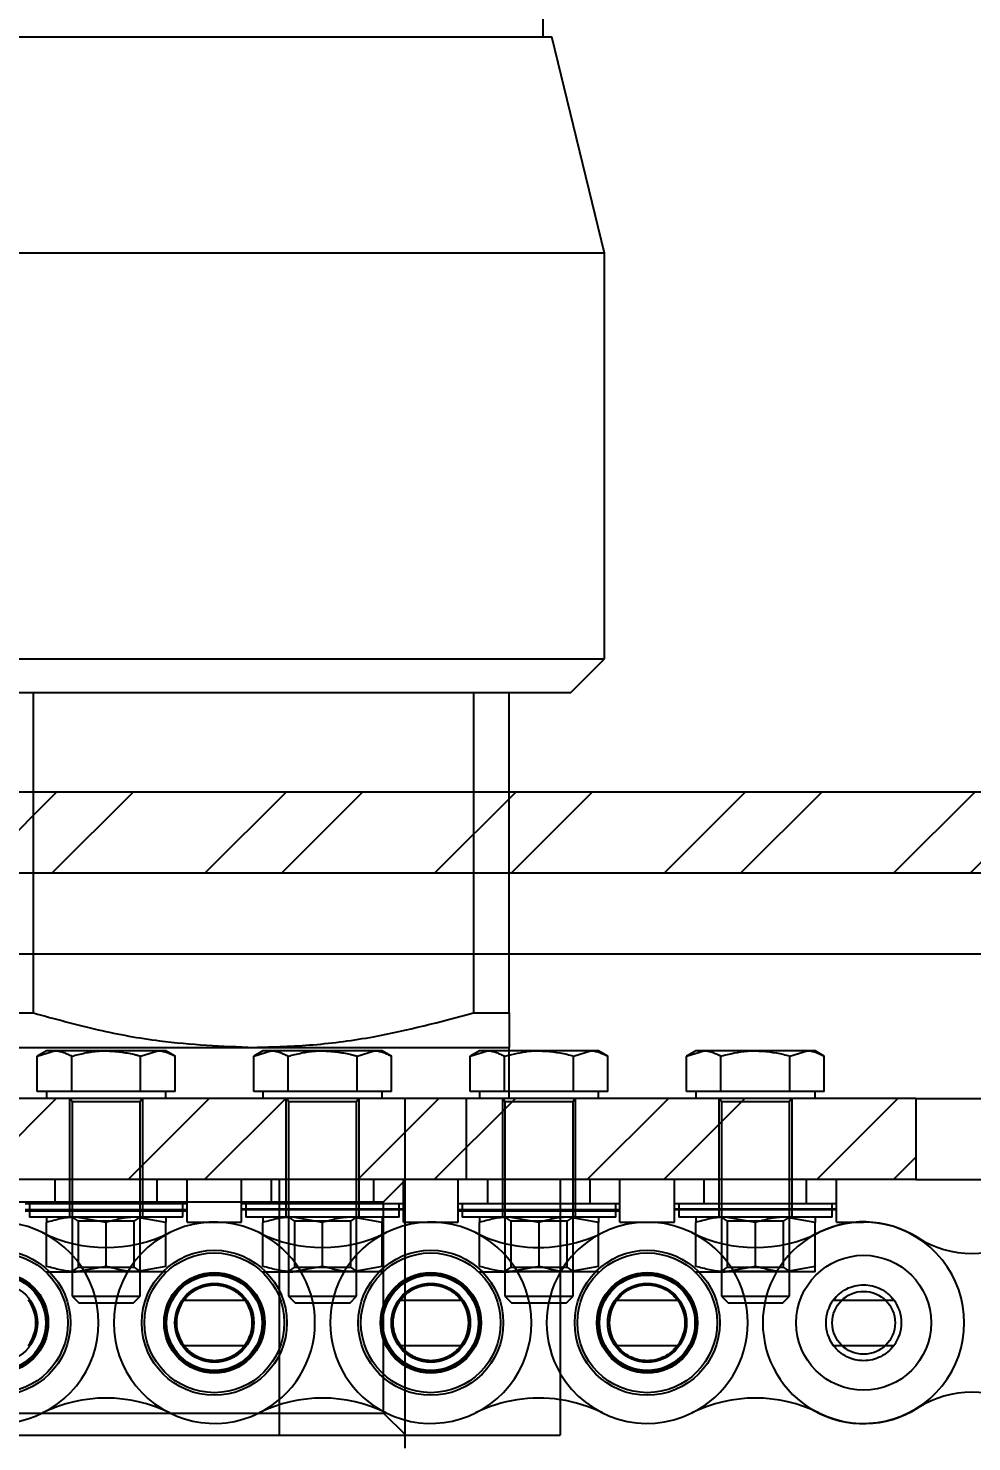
# Model space of a CAD drawing. Header units: metres. Extents: x 0 to 21025, y 0 to 14850.
# Drawn here: x 6235.7 to 6291, y 6396.7 to 6479.7 of the extents above; entities that cross this region are included whole.
import ezdxf

# ---------------------------------------------------------------- set-up
doc = ezdxf.new("R2010")
doc.units = ezdxf.units.M
doc.header["$LTSCALE"] = 25
doc.linetypes.add('HIDDEN2', pattern=[4.7625, 3.175, -1.5875])
for name, color, linetype in [('18_COTAS', 7, 'Continuous'), ('SHA', 7, 'Continuous'), ('SL4', 4, 'Continuous'), ('ST1', 7, 'HIDDEN2')]:
    doc.layers.add(name, color=color, linetype=linetype)
doc.styles.add('ROMANS', font='ROMANS.SHX')
doc.dimstyles.new('25___1-25', dxfattribs={"dimscale": 25, "dimtxt": 2.5, "dimasz": 2, "dimexe": 1.5, "dimexo": 1, "dimgap": 0.5, "dimtad": 1, "dimzin": 12, "dimtxsty": 'ROMANS', "dimcen": 0, "dimclrd": 256, "dimclre": 256, "dimclrt": 3, "dimazin": 3, "dimtfac": 1, "dimtmove": 0, "dimatfit": 0, "dimfxl": 1, "dimlwd": -1, "dimlwe": -1, "dimarcsym": 0})
pattern_1 = [(45, (-2913.5705, 2928.034), (-6.735192, 6.735192), []), (45, (-2909.08, 2928.034), (-6.735192, 6.735192), [])]

# ---------------------------------------------------------------- blocks, each defined once
blk = doc.blocks.new('*D13')
at = {"layer": '18_COTAS', "transparency": 16777216}
for p, q in [((2083.564, 6357.865), (2083.564, 7037.945)), ((6382.514, 6357.865), (6382.514, 7037.945)), ((2133.564, 7000.445), (6332.514, 7000.445))]:
    blk.add_line(p, q, dxfattribs=at)
for points in [[(2133.564, 7008.778), (2133.564, 6992.112), (2083.564, 7000.445)], [(6332.514, 7008.778), (6332.514, 6992.112), (6382.514, 7000.445)]]:
    blk.add_solid(points, dxfattribs=at)
at = {"layer": 'Defpoints', "color": 0, "transparency": 16777216}
for p in [(6382.514, 7000.445), (2083.564, 6332.865), (6382.514, 6332.865)]:
    blk.add_point(p, dxfattribs=at)
at = {"layer": '18_COTAS', "color": 3, "transparency": 16777216, "insert": (4233.039, 7050.147), "char_height": 62.5, "attachment_point": 5, "style": 'ROMANS'}
blk.add_mtext('4298,95', dxfattribs=at)

msp = doc.modelspace()

# ---------------------------------------------------------------- hatches: boundary and pattern name
at = {"layer": 'SHA'}
h = msp.add_hatch(dxfattribs=at)
h.set_pattern_fill('ANSI32', color=256, style=0)
h.set_pattern_definition(pattern_1)
h.paths.add_polyline_path([(6540.514, 6434.865), (5540.514, 6434.865), (5540.514, 6430.103), (6540.514, 6430.103)], flags=0)
h = msp.add_hatch(dxfattribs=at)
h.set_pattern_fill('ANSI32', color=256, style=0)
h.set_pattern_definition(pattern_1)
h.paths.add_polyline_path([(6180.032, 6412.105), (6287.752, 6412.105), (6287.752, 6416.868), (6180.032, 6416.868)], flags=0)

# ---------------------------------------------------------------- linework, layer by layer
at = {"layer": 'SL4'}
for p, q in [((6265.892, 6479.168), (6265.892, 6507.168)), ((6233.892, 6479.168), (6266.392, 6479.168)), ((6269.492, 6466.468), (6266.392, 6479.168)), ((6269.492, 6466.468), (6233.892, 6466.468)), ((6269.492, 6442.668), (6269.492, 6466.468)), ((6233.892, 6442.668), (6269.492, 6442.668)), ((6267.492, 6440.668), (6269.492, 6442.668)), ((6267.492, 6440.668), (6233.892, 6440.668)), ((6235.981, 6434.865), (6235.981, 6440.668)), ((6261.802, 6440.668), (6261.802, 6434.865)), ((6263.892, 6434.865), (6263.892, 6440.668)), ((5540.514, 6434.865), (6540.514, 6434.865)), ((5540.514, 6430.103), (6540.514, 6430.103)), ((6235.981, 6421.889), (6235.981, 6430.103)), ((6261.802, 6430.103), (6261.802, 6421.889)), ((6263.892, 6421.889), (6263.892, 6430.103)), ((6310.514, 6425.34), (6263.892, 6425.34)), ((6233.892, 6421.889), (6235.981, 6421.889)), ((6261.802, 6421.889), (6263.892, 6421.889)), ((6233.892, 6419.868), (6248.892, 6419.868)), ((6248.892, 6419.868), (6263.892, 6419.868)), ((6263.892, 6416.868), (6263.892, 6419.868)), ((6265.642, 6419.668), (6263.892, 6419.668)), ((6268.673, 6419.668), (6265.642, 6419.668)), ((6267.662, 6419.355), (6268.673, 6419.668)), ((6267.662, 6417.268), (6267.662, 6419.355)), ((6269.142, 6419.668), (6268.673, 6419.668)), ((6269.683, 6419.355), (6269.142, 6419.668)), ((6269.683, 6417.268), (6269.683, 6419.355)), ((6274.842, 6419.668), (6274.3, 6419.355)), ((6274.3, 6419.355), (6275.311, 6419.668)), ((6274.3, 6417.268), (6274.3, 6419.355)), ((6275.311, 6419.668), (6274.842, 6419.668)), ((6278.342, 6419.668), (6275.311, 6419.668)), ((6276.321, 6417.268), (6276.321, 6419.355)), ((6281.373, 6419.668), (6278.342, 6419.668)), ((6280.362, 6419.355), (6281.373, 6419.668)), ((6280.362, 6417.268), (6280.362, 6419.355)), ((6281.842, 6419.668), (6281.373, 6419.668)), ((6282.383, 6419.355), (6281.842, 6419.668)), ((6282.383, 6417.268), (6282.383, 6419.355)), ((6265.642, 6417.268), (6263.892, 6417.268)), ((6267.662, 6417.268), (6265.642, 6417.268)), ((6268.673, 6417.268), (6267.662, 6417.268)), ((6269.683, 6417.268), (6268.673, 6417.268)), ((6269.142, 6416.868), (6269.142, 6417.268)), ((6275.311, 6417.268), (6274.3, 6417.268)), ((6274.842, 6417.268), (6274.842, 6416.868)), ((6276.321, 6417.268), (6275.311, 6417.268)), ((6278.342, 6417.268), (6276.321, 6417.268)), ((6280.362, 6417.268), (6278.342, 6417.268)), ((6281.373, 6417.268), (6280.362, 6417.268)), ((6282.383, 6417.268), (6281.373, 6417.268)), ((6281.842, 6416.868), (6281.842, 6417.268)), ((6287.752, 6416.868), (6180.032, 6416.868)), ((6287.752, 6416.868), (6287.752, 6412.105)), ((6287.752, 6416.868), (6292.752, 6416.868)), ((6287.752, 6412.105), (6180.032, 6412.105)), ((6250.389, 6412.105), (6250.389, 6397.105)), ((6266.887, 6412.105), (6266.887, 6397.105)), ((6270.392, 6410.355), (6270.392, 6412.105)), ((6273.592, 6410.355), (6273.592, 6412.105)), ((6283.092, 6410.355), (6283.092, 6412.105)), ((6287.752, 6412.105), (6292.752, 6412.105)), ((6266.887, 6410.355), (6270.392, 6410.355)), ((6270.392, 6409.61), (6270.392, 6410.355)), ((6273.592, 6409.61), (6273.592, 6410.355)), ((6273.592, 6410.355), (6283.092, 6410.355)), ((6283.092, 6409.61), (6283.092, 6410.355)), ((6270.392, 6409.61), (6271.992, 6409.61)), ((6271.992, 6409.61), (6273.592, 6409.61)), ((6283.092, 6409.61), (6284.27, 6409.61)), ((6270.212, 6405.04), (6273.772, 6405.04)), ((6282.912, 6405.04), (6286.472, 6405.04)), ((6270.212, 6402.37), (6273.772, 6402.37)), ((6282.912, 6402.37), (6286.472, 6402.37)), ((6217.394, 6397.105), (6250.389, 6397.105)), ((6250.389, 6397.105), (6266.887, 6397.105)), ((6257.793, 6396.347), (6257.793, 6397.105))]:
    msp.add_line(p, q, dxfattribs=at)
for centre, radius, start, end in [((6271.992, 6403.705), 5.905, 63.64084, 149.81716), ((6265.642, 6416.52), 8.397, 278.53053, 296.35916), ((6278.342, 6416.52), 8.397, 243.64084, 296.35916), ((6284.692, 6403.705), 5.92, 57.56669, 119.48346), ((6284.692, 6403.705), 5.905, 243.64084, 116.35916), ((6291.042, 6413.698), 5.92, 237.56669, 302.43331), ((6271.992, 6403.705), 2.225, 143.1301, 216.8699), ((6271.992, 6403.705), 2.225, 323.1301, 36.8699), ((6284.692, 6403.705), 2.225, 143.1301, 216.8699), ((6284.692, 6403.705), 2.225, 323.1301, 36.8699), ((6271.992, 6403.705), 5.905, 210.18284, 296.35916), ((6265.642, 6390.89), 8.397, 63.64084, 81.46947), ((6278.342, 6390.89), 8.397, 63.64084, 116.35916), ((6291.042, 6393.712), 5.92, 57.56669, 122.43331), ((6284.692, 6403.705), 5.92, 240.51663, 302.43331)]:
    msp.add_arc(centre, radius, start, end, dxfattribs=at)
for points, knots in [([(6235.981, 6421.889), (6237.242, 6421.541), (6239.685, 6420.868), (6243.991, 6420.07), (6247.05, 6419.944), (6248.892, 6419.868)], [0, 0, 0, 0, 0.297736, 0.577022, 1, 1, 1, 1]), ([(6248.892, 6419.868), (6250.06, 6419.899), (6252.416, 6419.963), (6256.748, 6420.546), (6259.854, 6421.371), (6261.802, 6421.889)], [0, 0, 0, 0, 0.268328, 0.541138, 1, 1, 1, 1]), ([(6263.892, 6421.889), (6263.892, 6421.541), (6263.892, 6420.868), (6263.892, 6420.07), (6263.892, 6419.944), (6263.892, 6419.868)], [0, 0, 0, 0, 0.297736, 0.577022, 1, 1, 1, 1]), ([(6263.892, 6419.406), (6264.321, 6419.512), (6264.898, 6419.654), (6265.49, 6419.665), (6265.642, 6419.668)], [0, 0, 0, 0, 0.7436592, 1, 1, 1, 1]), ([(6265.642, 6419.668), (6266.19, 6419.627), (6266.874, 6419.577), (6267.532, 6419.392), (6267.662, 6419.355)], [0, 0, 0, 0, 0.801725, 1, 1, 1, 1]), ([(6268.673, 6419.668), (6268.697, 6419.668), (6269.038, 6419.663), (6269.372, 6419.504), (6269.683, 6419.355)], [0, 0, 0, 0, 0.070174, 1, 1, 1, 1]), ([(6275.311, 6419.668), (6275.335, 6419.668), (6275.676, 6419.663), (6276.01, 6419.504), (6276.321, 6419.355)], [0, 0, 0, 0, 0.070174, 1, 1, 1, 1]), ([(6276.321, 6419.355), (6276.84, 6419.484), (6277.506, 6419.65), (6278.19, 6419.665), (6278.342, 6419.668)], [0, 0, 0, 0, 0.778131, 1, 1, 1, 1]), ([(6278.342, 6419.668), (6278.89, 6419.627), (6279.574, 6419.577), (6280.232, 6419.392), (6280.362, 6419.355)], [0, 0, 0, 0, 0.801725, 1, 1, 1, 1]), ([(6281.373, 6419.668), (6281.397, 6419.668), (6281.738, 6419.663), (6282.072, 6419.504), (6282.383, 6419.355)], [0, 0, 0, 0, 0.070174, 1, 1, 1, 1]), ([(6270.212, 6405.04), (6270.323, 6405.17), (6270.542, 6405.426), (6270.982, 6405.709), (6271.471, 6405.89), (6271.992, 6405.95), (6272.512, 6405.89), (6273.001, 6405.709), (6273.441, 6405.426), (6273.66, 6405.17), (6273.772, 6405.04)], [0, 0, 0, 0, 0.130043, 0.255982, 0.379107, 0.5, 0.620893, 0.744018, 0.869957, 1, 1, 1, 1]), ([(6282.912, 6405.04), (6283.023, 6405.17), (6283.242, 6405.426), (6283.682, 6405.709), (6284.171, 6405.89), (6284.692, 6405.95), (6285.212, 6405.89), (6285.701, 6405.709), (6286.141, 6405.426), (6286.36, 6405.17), (6286.472, 6405.04)], [0, 0, 0, 0, 0.130043, 0.255982, 0.379107, 0.5, 0.620893, 0.744018, 0.869957, 1, 1, 1, 1]), ([(6273.772, 6402.37), (6273.66, 6402.24), (6273.441, 6401.985), (6273.001, 6401.701), (6272.512, 6401.521), (6271.992, 6401.46), (6271.471, 6401.521), (6270.982, 6401.701), (6270.542, 6401.985), (6270.323, 6402.24), (6270.212, 6402.37)], [0, 0, 0, 0, 0.130043, 0.255982, 0.379107, 0.5, 0.620893, 0.744018, 0.869957, 1, 1, 1, 1]), ([(6286.472, 6402.37), (6286.36, 6402.24), (6286.141, 6401.985), (6285.701, 6401.701), (6285.212, 6401.521), (6284.692, 6401.46), (6284.171, 6401.521), (6283.682, 6401.701), (6283.242, 6401.985), (6283.023, 6402.24), (6282.912, 6402.37)], [0, 0, 0, 0, 0.130043, 0.255982, 0.379107, 0.5, 0.620893, 0.744018, 0.869957, 1, 1, 1, 1])]:
    msp.add_open_spline(points, degree=3, knots=knots, dxfattribs=at)
at = {"layer": 'ST1'}
for p, q in [((6235.981, 6430.103), (6235.981, 6434.865)), ((6261.802, 6434.865), (6261.802, 6430.103)), ((6263.892, 6430.103), (6263.892, 6434.865)), ((6540.514, 6425.34), (5540.514, 6425.34)), ((6263.892, 6425.34), (6203.892, 6425.34)), ((6236.2, 6419.355), (6237.211, 6419.668)), ((6236.742, 6419.668), (6236.2, 6419.355)), ((6236.2, 6417.268), (6236.2, 6419.355)), ((6237.211, 6419.668), (6236.742, 6419.668)), ((6240.242, 6419.668), (6237.211, 6419.668)), ((6238.221, 6417.268), (6238.221, 6419.355)), ((6243.273, 6419.668), (6240.242, 6419.668)), ((6242.262, 6419.355), (6243.273, 6419.668)), ((6242.262, 6417.268), (6242.262, 6419.355)), ((6243.742, 6419.668), (6243.273, 6419.668)), ((6244.283, 6419.355), (6243.742, 6419.668)), ((6244.283, 6417.268), (6244.283, 6419.355)), ((6248.9, 6419.355), (6249.911, 6419.668)), ((6249.442, 6419.668), (6248.9, 6419.355)), ((6248.9, 6417.268), (6248.9, 6419.355)), ((6249.911, 6419.668), (6249.442, 6419.668)), ((6252.942, 6419.668), (6249.911, 6419.668)), ((6250.921, 6417.268), (6250.921, 6419.355)), ((6255.973, 6419.668), (6252.942, 6419.668)), ((6254.962, 6419.355), (6255.973, 6419.668)), ((6254.962, 6417.268), (6254.962, 6419.355)), ((6256.442, 6419.668), (6255.973, 6419.668)), ((6256.983, 6419.355), (6256.442, 6419.668)), ((6256.983, 6417.268), (6256.983, 6419.355)), ((6261.6, 6419.355), (6262.611, 6419.668)), ((6262.142, 6419.668), (6261.6, 6419.355)), ((6261.6, 6417.268), (6261.6, 6419.355)), ((6262.611, 6419.668), (6262.142, 6419.668)), ((6263.892, 6419.668), (6262.611, 6419.668)), ((6263.621, 6419.355), (6263.892, 6419.406)), ((6263.621, 6417.268), (6263.621, 6419.355)), ((6237.211, 6417.268), (6236.2, 6417.268)), ((6236.742, 6417.268), (6236.742, 6416.868)), ((6238.221, 6417.268), (6237.211, 6417.268)), ((6240.242, 6417.268), (6238.221, 6417.268)), ((6242.262, 6417.268), (6240.242, 6417.268)), ((6243.273, 6417.268), (6242.262, 6417.268)), ((6244.283, 6417.268), (6243.273, 6417.268)), ((6243.742, 6416.868), (6243.742, 6417.268)), ((6249.911, 6417.268), (6248.9, 6417.268)), ((6249.442, 6417.268), (6249.442, 6416.868)), ((6250.921, 6417.268), (6249.911, 6417.268)), ((6252.942, 6417.268), (6250.921, 6417.268)), ((6254.962, 6417.268), (6252.942, 6417.268)), ((6255.973, 6417.268), (6254.962, 6417.268)), ((6256.983, 6417.268), (6255.973, 6417.268)), ((6256.442, 6416.868), (6256.442, 6417.268)), ((6262.611, 6417.268), (6261.6, 6417.268)), ((6262.142, 6417.268), (6262.142, 6416.868)), ((6263.621, 6417.268), (6262.611, 6417.268)), ((6263.892, 6417.268), (6263.621, 6417.268)), ((6238.092, 6416.868), (6238.092, 6412.105)), ((6242.242, 6416.668), (6238.242, 6416.668)), ((6238.242, 6416.668), (6238.242, 6405.258)), ((6242.242, 6405.258), (6242.242, 6416.668)), ((6242.392, 6412.105), (6242.392, 6416.868)), ((6250.792, 6416.868), (6250.792, 6412.105)), ((6254.942, 6416.668), (6250.942, 6416.668)), ((6250.942, 6416.668), (6250.942, 6405.258)), ((6254.942, 6405.258), (6254.942, 6416.668)), ((6255.092, 6412.105), (6255.092, 6416.868)), ((6257.793, 6397.105), (6257.793, 6416.868)), ((6261.392, 6412.105), (6261.392, 6416.868)), ((6263.492, 6416.868), (6263.492, 6412.105)), ((6267.642, 6416.668), (6263.642, 6416.668)), ((6263.642, 6416.668), (6263.642, 6405.258)), ((6267.642, 6405.258), (6267.642, 6416.668)), ((6267.792, 6412.105), (6267.792, 6416.868)), ((6276.192, 6416.868), (6276.192, 6412.105)), ((6280.342, 6416.668), (6276.342, 6416.668)), ((6276.342, 6416.668), (6276.342, 6405.258)), ((6280.342, 6405.258), (6280.342, 6416.668)), ((6280.492, 6412.105), (6280.492, 6416.868)), ((6237.242, 6410.705), (6237.242, 6412.105)), ((6238.092, 6412.105), (6238.092, 6410.705)), ((6242.392, 6410.705), (6242.392, 6412.105)), ((6243.242, 6410.705), (6243.242, 6412.105)), ((6244.992, 6410.355), (6244.992, 6412.105)), ((6248.192, 6410.355), (6248.192, 6412.105)), ((6249.942, 6410.705), (6249.942, 6412.105)), ((6250.792, 6412.105), (6250.792, 6410.705)), ((6255.092, 6410.705), (6255.092, 6412.105)), ((6255.942, 6410.705), (6255.942, 6412.105)), ((6256.517, 6410.804), (6257.818, 6412.105)), ((6257.692, 6410.355), (6257.692, 6412.105)), ((6260.892, 6410.355), (6260.892, 6412.105)), ((6262.642, 6410.705), (6262.642, 6412.105)), ((6263.492, 6412.105), (6263.492, 6410.705)), ((6267.792, 6410.705), (6267.792, 6412.105)), ((6268.642, 6410.705), (6268.642, 6412.105)), ((6275.342, 6410.705), (6275.342, 6412.105)), ((6276.192, 6412.105), (6276.192, 6410.705)), ((6280.492, 6410.705), (6280.492, 6412.105)), ((6281.342, 6410.705), (6281.342, 6412.105)), ((6211.267, 6410.804), (6256.517, 6410.804)), ((6235.492, 6410.705), (6244.992, 6410.705)), ((6235.742, 6410.705), (6235.742, 6409.905)), ((6238.092, 6410.705), (6238.092, 6409.905)), ((6242.392, 6409.905), (6242.392, 6410.705)), ((6244.742, 6409.905), (6244.742, 6410.705)), ((6248.192, 6410.705), (6257.692, 6410.705)), ((6248.442, 6410.705), (6248.442, 6409.905)), ((6250.792, 6410.705), (6250.792, 6409.905)), ((6255.092, 6409.905), (6255.092, 6410.705)), ((6256.517, 6398.407), (6256.517, 6410.804)), ((6257.442, 6409.905), (6257.442, 6410.705)), ((6260.892, 6410.705), (6270.392, 6410.705)), ((6261.142, 6410.705), (6261.142, 6409.905)), ((6263.492, 6410.705), (6263.492, 6409.905)), ((6267.792, 6409.905), (6267.792, 6410.705)), ((6270.142, 6409.905), (6270.142, 6410.705)), ((6273.592, 6410.705), (6283.092, 6410.705)), ((6273.842, 6410.705), (6273.842, 6409.905)), ((6276.192, 6410.705), (6276.192, 6409.905)), ((6280.492, 6409.905), (6280.492, 6410.705)), ((6282.842, 6409.905), (6282.842, 6410.705)), ((6235.492, 6410.355), (6244.992, 6410.355)), ((6235.492, 6410.268), (6244.992, 6410.268)), ((6244.742, 6409.905), (6235.742, 6409.905)), ((6238.242, 6409.905), (6238.592, 6409.66)), ((6240.242, 6409.593), (6238.492, 6409.905)), ((6241.892, 6409.66), (6242.242, 6409.905)), ((6243.742, 6409.593), (6241.992, 6409.905)), ((6244.992, 6409.61), (6244.992, 6410.355)), ((6248.192, 6410.393), (6257.692, 6410.393)), ((6248.192, 6409.61), (6248.192, 6410.355)), ((6248.192, 6410.355), (6257.692, 6410.355)), ((6257.442, 6409.905), (6248.442, 6409.905)), ((6250.942, 6409.905), (6251.292, 6409.66)), ((6252.942, 6409.593), (6251.192, 6409.905)), ((6254.592, 6409.66), (6254.942, 6409.905)), ((6256.442, 6409.593), (6254.692, 6409.905)), ((6257.692, 6409.61), (6257.692, 6410.355)), ((6260.892, 6409.61), (6260.892, 6410.355)), ((6260.892, 6410.355), (6266.887, 6410.355)), ((6260.892, 6410.268), (6270.392, 6410.268)), ((6270.142, 6409.905), (6261.142, 6409.905)), ((6263.642, 6409.905), (6263.992, 6409.66)), ((6265.642, 6409.593), (6263.892, 6409.905)), ((6267.292, 6409.66), (6267.642, 6409.905)), ((6269.142, 6409.593), (6267.392, 6409.905)), ((6273.592, 6410.393), (6283.092, 6410.393)), ((6282.842, 6409.905), (6273.842, 6409.905)), ((6276.342, 6409.905), (6276.692, 6409.66)), ((6278.342, 6409.593), (6276.592, 6409.905)), ((6279.992, 6409.66), (6280.342, 6409.905)), ((6281.842, 6409.593), (6280.092, 6409.905)), ((6236.742, 6407.018), (6236.742, 6409.593)), ((6241.892, 6409.66), (6238.592, 6409.66)), ((6238.592, 6409.66), (6238.592, 6406.976)), ((6240.242, 6407.018), (6240.242, 6409.593)), ((6241.892, 6406.976), (6241.892, 6409.66)), ((6243.742, 6407.018), (6243.742, 6409.593)), ((6244.992, 6409.61), (6246.592, 6409.61)), ((6246.592, 6409.61), (6248.192, 6409.61)), ((6249.442, 6407.018), (6249.442, 6409.593)), ((6254.592, 6409.66), (6251.292, 6409.66)), ((6251.292, 6409.66), (6251.292, 6406.976)), ((6252.942, 6407.018), (6252.942, 6409.593)), ((6254.592, 6406.976), (6254.592, 6409.66)), ((6256.442, 6407.018), (6256.442, 6409.593)), ((6257.692, 6409.61), (6259.292, 6409.61)), ((6259.292, 6409.61), (6260.892, 6409.61)), ((6262.142, 6407.018), (6262.142, 6409.593)), ((6267.292, 6409.66), (6263.992, 6409.66)), ((6263.992, 6409.66), (6263.992, 6406.976)), ((6265.642, 6407.018), (6265.642, 6409.593)), ((6267.292, 6406.976), (6267.292, 6409.66)), ((6269.142, 6407.018), (6269.142, 6409.593)), ((6274.842, 6407.018), (6274.842, 6409.593)), ((6279.992, 6409.66), (6276.692, 6409.66)), ((6276.692, 6409.66), (6276.692, 6406.976)), ((6278.342, 6407.018), (6278.342, 6409.593)), ((6279.992, 6406.976), (6279.992, 6409.66)), ((6281.842, 6407.018), (6281.842, 6409.593)), ((6284.27, 6409.61), (6284.692, 6409.61)), ((6236.742, 6406.705), (6238.492, 6406.705)), ((6238.592, 6406.976), (6238.242, 6406.731)), ((6238.242, 6406.731), (6242.242, 6406.731)), ((6238.242, 6406.731), (6238.242, 6406.705)), ((6240.242, 6407.018), (6238.492, 6406.705)), ((6241.992, 6406.705), (6238.492, 6406.705)), ((6238.592, 6406.976), (6241.892, 6406.976)), ((6242.242, 6406.731), (6241.892, 6406.976)), ((6243.742, 6407.018), (6241.992, 6406.705)), ((6243.742, 6406.705), (6241.992, 6406.705)), ((6242.242, 6406.705), (6242.242, 6406.731)), ((6249.442, 6406.705), (6251.192, 6406.705)), ((6251.292, 6406.976), (6250.942, 6406.731)), ((6250.942, 6406.731), (6254.942, 6406.731)), ((6250.942, 6406.731), (6250.942, 6406.705)), ((6252.942, 6407.018), (6251.192, 6406.705)), ((6254.692, 6406.705), (6251.192, 6406.705)), ((6251.292, 6406.976), (6254.592, 6406.976)), ((6254.942, 6406.731), (6254.592, 6406.976)), ((6256.442, 6407.018), (6254.692, 6406.705)), ((6256.442, 6406.705), (6254.692, 6406.705)), ((6254.942, 6406.705), (6254.942, 6406.731)), ((6262.142, 6406.705), (6263.892, 6406.705)), ((6263.992, 6406.976), (6263.642, 6406.731)), ((6263.642, 6406.731), (6267.642, 6406.731)), ((6263.642, 6406.731), (6263.642, 6406.705)), ((6265.642, 6407.018), (6263.892, 6406.705)), ((6267.392, 6406.705), (6263.892, 6406.705)), ((6263.992, 6406.976), (6267.292, 6406.976)), ((6267.642, 6406.731), (6267.292, 6406.976)), ((6269.142, 6407.018), (6267.392, 6406.705)), ((6269.142, 6406.705), (6267.392, 6406.705)), ((6267.642, 6406.705), (6267.642, 6406.731)), ((6274.842, 6406.705), (6276.592, 6406.705)), ((6276.692, 6406.976), (6276.342, 6406.731)), ((6276.342, 6406.731), (6280.342, 6406.731)), ((6276.342, 6406.731), (6276.342, 6406.705)), ((6278.342, 6407.018), (6276.592, 6406.705)), ((6280.092, 6406.705), (6276.592, 6406.705)), ((6276.692, 6406.976), (6279.992, 6406.976)), ((6280.342, 6406.731), (6279.992, 6406.976)), ((6281.842, 6407.018), (6280.092, 6406.705)), ((6281.842, 6406.705), (6280.092, 6406.705)), ((6280.342, 6406.705), (6280.342, 6406.731)), ((6238.242, 6405.258), (6242.242, 6405.258)), ((6238.242, 6405.258), (6238.632, 6404.868)), ((6238.632, 6404.868), (6241.852, 6404.868)), ((6241.852, 6404.868), (6242.242, 6405.258)), ((6244.812, 6405.04), (6244.985, 6405.245)), ((6244.812, 6405.04), (6248.372, 6405.04)), ((6248.282, 6405.152), (6248.372, 6405.04)), ((6250.942, 6405.258), (6254.942, 6405.258)), ((6250.942, 6405.258), (6251.332, 6404.868)), ((6251.332, 6404.868), (6254.552, 6404.868)), ((6254.552, 6404.868), (6254.942, 6405.258)), ((6257.512, 6405.04), (6257.685, 6405.245)), ((6257.512, 6405.04), (6261.072, 6405.04)), ((6260.982, 6405.152), (6261.072, 6405.04)), ((6263.642, 6405.258), (6267.642, 6405.258)), ((6263.642, 6405.258), (6264.032, 6404.868)), ((6264.032, 6404.868), (6267.252, 6404.868)), ((6267.252, 6404.868), (6267.642, 6405.258)), ((6270.212, 6405.04), (6270.385, 6405.245)), ((6273.682, 6405.152), (6273.772, 6405.04)), ((6276.342, 6405.258), (6280.342, 6405.258)), ((6276.342, 6405.258), (6276.732, 6404.868)), ((6276.732, 6404.868), (6279.952, 6404.868)), ((6279.952, 6404.868), (6280.342, 6405.258)), ((6282.912, 6405.04), (6283.085, 6405.245)), ((6286.382, 6405.152), (6286.472, 6405.04)), ((6244.812, 6402.37), (6248.372, 6402.37)), ((6257.512, 6402.37), (6261.072, 6402.37)), ((6211.267, 6398.407), (6256.517, 6398.407)), ((6257.818, 6397.105), (6256.517, 6398.407))]:
    msp.add_line(p, q, dxfattribs=at)
at = {"layer": 'ST1', "flags": 128}
for points in [[(6248.372, 6402.37), (6248.165, 6402.132), (6248.055, 6402.029)], [(6261.072, 6402.37), (6260.865, 6402.132), (6260.755, 6402.029)], [(6273.772, 6402.37), (6273.565, 6402.132), (6273.455, 6402.029)], [(6286.472, 6402.37), (6286.265, 6402.132), (6286.155, 6402.029)]]:
    msp.add_lwpolyline(points, dxfattribs=at)
at = {"layer": 'ST1'}
for centre, radius in [((6233.892, 6403.705), 4.255), ((6233.892, 6403.705), 4.1), ((6233.892, 6403.705), 4.1), ((6246.592, 6403.705), 4.255), ((6246.592, 6403.705), 4.1), ((6246.592, 6403.705), 4.1), ((6259.292, 6403.705), 4.255), ((6259.292, 6403.705), 4.1), ((6259.292, 6403.705), 4.1), ((6271.992, 6403.705), 4.255), ((6271.992, 6403.705), 4.1), ((6271.992, 6403.705), 4.1), ((6284.692, 6403.705), 3.96), ((6233.892, 6403.705), 2.955), ((6233.892, 6403.705), 2.892), ((6233.892, 6403.705), 2.803), ((6246.592, 6403.705), 2.955), ((6246.592, 6403.705), 2.893), ((6246.592, 6403.705), 2.803), ((6259.292, 6403.705), 2.955), ((6259.292, 6403.705), 2.892), ((6259.292, 6403.705), 2.803), ((6271.992, 6403.705), 2.955), ((6271.992, 6403.705), 2.892), ((6271.992, 6403.705), 2.803), ((6233.892, 6403.705), 2.314), ((6246.592, 6403.705), 2.314), ((6259.292, 6403.705), 2.314), ((6271.992, 6403.705), 2.314), ((6284.692, 6403.705), 1.845)]:
    msp.add_circle(centre, radius, dxfattribs=at)
for centre, radius, start, end in [((6238.042, 6416.668), 0.2, 0, 90), ((6242.442, 6416.668), 0.2, 90, 180), ((6250.742, 6416.668), 0.2, 0, 90), ((6255.142, 6416.668), 0.2, 90, 180), ((6263.442, 6416.668), 0.2, 0, 90), ((6267.842, 6416.668), 0.2, 90, 180), ((6276.142, 6416.668), 0.2, 0, 90), ((6280.542, 6416.668), 0.2, 90, 180), ((6233.892, 6403.705), 5.905, 243.64084, 116.35916), ((6240.242, 6416.52), 8.397, 243.64084, 296.35916), ((6246.592, 6403.705), 5.905, 63.64084, 296.35916), ((6252.942, 6416.52), 8.397, 243.64084, 296.35916), ((6246.592, 6403.705), 5.905, 296.35916, 63.64084), ((6259.292, 6403.705), 5.905, 116.35916, 243.64084), ((6259.292, 6403.705), 5.905, 243.64084, 116.35916), ((6265.642, 6416.52), 8.397, 243.64084, 278.53053), ((6271.992, 6403.705), 5.905, 296.35916, 63.64084), ((6284.692, 6403.705), 5.92, 119.48346, 240.51663), ((6271.992, 6403.705), 5.905, 149.81716, 210.18284), ((6233.892, 6403.705), 2.225, 323.1301, 36.8699), ((6246.592, 6403.705), 2.225, 143.1301, 216.8699), ((6246.592, 6403.705), 2.225, 323.1301, 36.8699), ((6259.292, 6403.705), 2.225, 143.1301, 216.8699), ((6259.292, 6403.705), 2.225, 323.1301, 36.8699), ((6240.242, 6390.89), 8.397, 63.64084, 116.35916), ((6252.942, 6390.89), 8.397, 63.64084, 116.35916), ((6265.642, 6390.89), 8.397, 81.46947, 116.35916)]:
    msp.add_arc(centre, radius, start, end, dxfattribs=at)
for points, knots in [([(6237.211, 6419.668), (6237.235, 6419.668), (6237.576, 6419.663), (6237.91, 6419.504), (6238.221, 6419.355)], [0, 0, 0, 0, 0.070174, 1, 1, 1, 1]), ([(6238.221, 6419.355), (6238.74, 6419.484), (6239.406, 6419.65), (6240.09, 6419.665), (6240.242, 6419.668)], [0, 0, 0, 0, 0.778131, 1, 1, 1, 1]), ([(6240.242, 6419.668), (6240.79, 6419.627), (6241.474, 6419.577), (6242.132, 6419.392), (6242.262, 6419.355)], [0, 0, 0, 0, 0.801725, 1, 1, 1, 1]), ([(6243.273, 6419.668), (6243.297, 6419.668), (6243.638, 6419.663), (6243.972, 6419.504), (6244.283, 6419.355)], [0, 0, 0, 0, 0.070174, 1, 1, 1, 1]), ([(6249.911, 6419.668), (6249.935, 6419.668), (6250.276, 6419.663), (6250.61, 6419.504), (6250.921, 6419.355)], [0, 0, 0, 0, 0.070174, 1, 1, 1, 1]), ([(6250.921, 6419.355), (6251.44, 6419.484), (6252.106, 6419.65), (6252.79, 6419.665), (6252.942, 6419.668)], [0, 0, 0, 0, 0.778131, 1, 1, 1, 1]), ([(6252.942, 6419.668), (6253.49, 6419.627), (6254.174, 6419.577), (6254.832, 6419.392), (6254.962, 6419.355)], [0, 0, 0, 0, 0.801725, 1, 1, 1, 1]), ([(6255.973, 6419.668), (6255.997, 6419.668), (6256.338, 6419.663), (6256.672, 6419.504), (6256.983, 6419.355)], [0, 0, 0, 0, 0.070174, 1, 1, 1, 1]), ([(6262.611, 6419.668), (6262.635, 6419.668), (6262.976, 6419.663), (6263.31, 6419.504), (6263.621, 6419.355)], [0, 0, 0, 0, 0.070174, 1, 1, 1, 1]), ([(6238.492, 6409.905), (6238.45, 6409.905), (6237.859, 6409.901), (6237.28, 6409.741), (6236.742, 6409.593)], [0, 0, 0, 0, 0.070174, 1, 1, 1, 1]), ([(6236.742, 6409.905), (6236.742, 6409.901), (6236.742, 6409.883), (6236.742, 6409.716), (6236.742, 6409.593)], [0, 0, 0, 0, 0.268634, 1, 1, 1, 1]), ([(6241.992, 6409.905), (6241.95, 6409.905), (6241.359, 6409.901), (6240.78, 6409.741), (6240.242, 6409.593)], [0, 0, 0, 0, 0.070174, 1, 1, 1, 1]), ([(6243.742, 6409.905), (6243.742, 6409.901), (6243.742, 6409.883), (6243.742, 6409.716), (6243.742, 6409.593)], [0, 0, 0, 0, 0.268634, 1, 1, 1, 1]), ([(6251.192, 6409.905), (6251.15, 6409.905), (6250.559, 6409.901), (6249.98, 6409.741), (6249.442, 6409.593)], [0, 0, 0, 0, 0.070174, 1, 1, 1, 1]), ([(6249.442, 6409.905), (6249.442, 6409.901), (6249.442, 6409.883), (6249.442, 6409.716), (6249.442, 6409.593)], [0, 0, 0, 0, 0.268634, 1, 1, 1, 1]), ([(6254.692, 6409.905), (6254.65, 6409.905), (6254.059, 6409.901), (6253.48, 6409.741), (6252.942, 6409.593)], [0, 0, 0, 0, 0.070174, 1, 1, 1, 1]), ([(6256.442, 6409.905), (6256.442, 6409.901), (6256.442, 6409.883), (6256.442, 6409.716), (6256.442, 6409.593)], [0, 0, 0, 0, 0.268634, 1, 1, 1, 1]), ([(6263.892, 6409.905), (6263.85, 6409.905), (6263.259, 6409.901), (6262.68, 6409.741), (6262.142, 6409.593)], [0, 0, 0, 0, 0.070174, 1, 1, 1, 1]), ([(6262.142, 6409.905), (6262.142, 6409.901), (6262.142, 6409.883), (6262.142, 6409.716), (6262.142, 6409.593)], [0, 0, 0, 0, 0.268634, 1, 1, 1, 1]), ([(6267.392, 6409.905), (6267.35, 6409.905), (6266.759, 6409.901), (6266.18, 6409.741), (6265.642, 6409.593)], [0, 0, 0, 0, 0.070174, 1, 1, 1, 1]), ([(6269.142, 6409.905), (6269.142, 6409.901), (6269.142, 6409.883), (6269.142, 6409.716), (6269.142, 6409.593)], [0, 0, 0, 0, 0.268634, 1, 1, 1, 1]), ([(6276.592, 6409.905), (6276.55, 6409.905), (6275.959, 6409.901), (6275.38, 6409.741), (6274.842, 6409.593)], [0, 0, 0, 0, 0.070174, 1, 1, 1, 1]), ([(6274.842, 6409.905), (6274.842, 6409.901), (6274.842, 6409.883), (6274.842, 6409.716), (6274.842, 6409.593)], [0, 0, 0, 0, 0.268634, 1, 1, 1, 1]), ([(6280.092, 6409.905), (6280.05, 6409.905), (6279.459, 6409.901), (6278.88, 6409.741), (6278.342, 6409.593)], [0, 0, 0, 0, 0.070174, 1, 1, 1, 1]), ([(6281.842, 6409.905), (6281.842, 6409.901), (6281.842, 6409.883), (6281.842, 6409.716), (6281.842, 6409.593)], [0, 0, 0, 0, 0.268634, 1, 1, 1, 1]), ([(6238.492, 6406.705), (6238.45, 6406.706), (6237.859, 6406.71), (6237.28, 6406.87), (6236.742, 6407.018)], [0, 0, 0, 0, 0.070174, 1, 1, 1, 1]), ([(6241.992, 6406.705), (6241.95, 6406.706), (6241.359, 6406.71), (6240.78, 6406.87), (6240.242, 6407.018)], [0, 0, 0, 0, 0.070174, 1, 1, 1, 1]), ([(6251.192, 6406.705), (6251.15, 6406.706), (6250.559, 6406.71), (6249.98, 6406.87), (6249.442, 6407.018)], [0, 0, 0, 0, 0.070174, 1, 1, 1, 1]), ([(6254.692, 6406.705), (6254.65, 6406.706), (6254.059, 6406.71), (6253.48, 6406.87), (6252.942, 6407.018)], [0, 0, 0, 0, 0.070174, 1, 1, 1, 1]), ([(6263.892, 6406.705), (6263.85, 6406.706), (6263.259, 6406.71), (6262.68, 6406.87), (6262.142, 6407.018)], [0, 0, 0, 0, 0.070174, 1, 1, 1, 1]), ([(6267.392, 6406.705), (6267.35, 6406.706), (6266.759, 6406.71), (6266.18, 6406.87), (6265.642, 6407.018)], [0, 0, 0, 0, 0.070174, 1, 1, 1, 1]), ([(6276.592, 6406.705), (6276.55, 6406.706), (6275.959, 6406.71), (6275.38, 6406.87), (6274.842, 6407.018)], [0, 0, 0, 0, 0.070174, 1, 1, 1, 1]), ([(6280.092, 6406.705), (6280.05, 6406.706), (6279.459, 6406.71), (6278.88, 6406.87), (6278.342, 6407.018)], [0, 0, 0, 0, 0.070174, 1, 1, 1, 1]), ([(6281.842, 6406.705), (6281.842, 6406.71), (6281.842, 6406.727), (6281.842, 6406.895), (6281.842, 6407.018)], [0, 0, 0, 0, 0.268634, 1, 1, 1, 1]), ([(6244.812, 6405.04), (6244.923, 6405.17), (6245.142, 6405.426), (6245.582, 6405.709), (6246.071, 6405.89), (6246.592, 6405.95), (6247.112, 6405.89), (6247.601, 6405.709), (6248.041, 6405.426), (6248.26, 6405.17), (6248.372, 6405.04)], [0, 0, 0, 0, 0.130043, 0.255982, 0.379107, 0.5, 0.620893, 0.744018, 0.869957, 1, 1, 1, 1]), ([(6257.512, 6405.04), (6257.623, 6405.17), (6257.842, 6405.426), (6258.282, 6405.709), (6258.771, 6405.89), (6259.292, 6405.95), (6259.812, 6405.89), (6260.301, 6405.709), (6260.741, 6405.426), (6260.96, 6405.17), (6261.072, 6405.04)], [0, 0, 0, 0, 0.130043, 0.255982, 0.379107, 0.5, 0.620893, 0.744018, 0.869957, 1, 1, 1, 1]), ([(6248.372, 6402.37), (6248.26, 6402.24), (6248.041, 6401.985), (6247.601, 6401.701), (6247.112, 6401.521), (6246.592, 6401.46), (6246.071, 6401.521), (6245.582, 6401.701), (6245.142, 6401.985), (6244.923, 6402.24), (6244.812, 6402.37)], [0, 0, 0, 0, 0.130043, 0.255982, 0.379107, 0.5, 0.620893, 0.744018, 0.869957, 1, 1, 1, 1]), ([(6261.072, 6402.37), (6260.96, 6402.24), (6260.741, 6401.985), (6260.301, 6401.701), (6259.812, 6401.521), (6259.292, 6401.46), (6258.771, 6401.521), (6258.282, 6401.701), (6257.842, 6401.985), (6257.623, 6402.24), (6257.512, 6402.37)], [0, 0, 0, 0, 0.130043, 0.255982, 0.379107, 0.5, 0.620893, 0.744018, 0.869957, 1, 1, 1, 1])]:
    msp.add_open_spline(points, degree=3, knots=knots, dxfattribs=at)

# ---------------------------------------------------------------- dimensions: what is measured, and where the dimension line sits
at = {"layer": '18_COTAS'}
dim = msp.add_linear_dim(base=(6382.514, 7000.445), p1=(2083.564, 6332.865), p2=(6382.514, 6332.865), dimstyle='25___1-25', dxfattribs=at)
dim.commit()
dim.dimension.update_dxf_attribs({"geometry": '*D13', "text_midpoint": (4233.039, 7050.147)})

doc.saveas('drawing.dxf')
